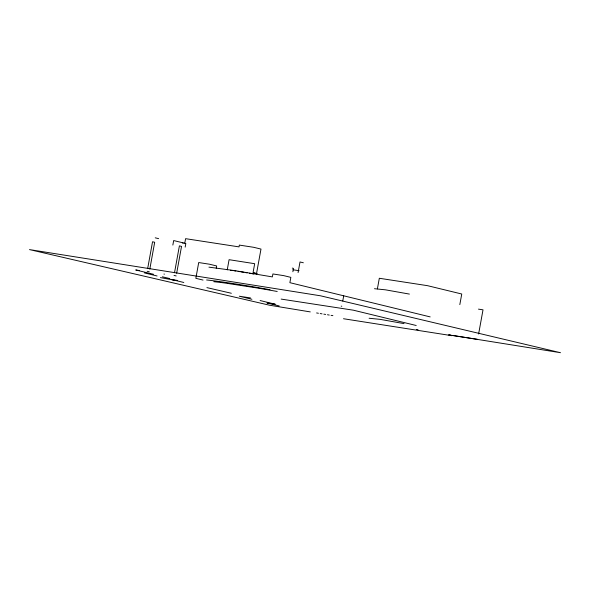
<?xml version="1.0" encoding="UTF-8"?>
<svg xmlns="http://www.w3.org/2000/svg" width="590" height="590" viewBox="0 0 590 590"><rect width="100%" height="100%" fill="white"/><g stroke="black" fill="none" stroke-linecap="round" stroke-linejoin="round"><path stroke-width="0.89" d="M147.662 268.598L152.544 241.753L154.683 242.276L149.808 269.121M172.855 245.064L173.674 240.558L185.828 243.515L185.172 247.121M174.515 272.728L179.397 245.882L181.536 246.399L176.661 273.251M184.788 243.102L185.592 238.67L239.016 246.886L239.341 245.093L253.671 247.299L260.987 249.076L256.399 274.284M216.25 268.162L216.648 265.957L209.465 264.209L198.705 262.55L195.843 278.318L203.026 280.066M227.239 269.866L229.082 259.689L254.681 263.701L253.066 272.58L255.3 273.126M292.876 271.732L293.481 268.398L292.293 268.103M298.083 272.573L300.008 261.967L303.349 262.779M342.761 301.011L343.712 295.789M377.394 288.871L379.326 278.266L427.536 285.678L461.749 294.012L459.824 304.617M478.615 333.992L483.011 309.831L478.483 309.131M374.473 288.717L385.447 289.823L409.408 294.086M369.104 318.253L380.085 319.352L404.039 323.622M208.934 267.145L235.174 270.685L272.366 276.902L272.905 273.959L283.665 275.619L290.841 277.366L289.882 282.676L430.169 316.896M230.38 270.272L232.136 270.515M233.994 270.781L235.963 271.068M292.906 269.763L299.078 270.707M253.759 273.067L257.284 273.613M163.961 274.055L164.448 274.136M139.284 270.515L135.73 269.969L153.496 274.291M177.28 280.412L171.941 279.594L183.815 282.485M173.873 280.125L160.436 277.595M341.197 306.144L341.809 306.24M281.172 299.093L353.454 310.207L416.208 325.496M231.339 293.267L206.906 287.618M250.477 297.928L239.319 296.217L251.901 299.278M343.498 318.733L451.881 335.688M448.673 334.906L477.642 339.361M238.021 271.385L240.174 271.717M240.919 271.835L243.936 272.322M448.997 334.84L450.767 335.127M452.537 335.415L560.5 352.702L320.459 295.789L29.5 249.6L269.63 305.237L310.274 311.904M245.492 272.573L247.07 272.838M416.326 329.493L418.089 329.781M316.601 312.951L318.408 313.253M320.215 313.548L322.022 313.851M323.829 314.146L325.643 314.448M327.45 314.75L329.257 315.053M331.071 315.348L332.878 315.65M249.481 273.244L251.119 273.524M182.465 242.969L183.173 243.146M155.236 237.822L158.629 238.648M251.937 273.664L253.501 274.04M174.028 275.412L176.167 275.936M147.175 271.282L149.314 271.806M162.412 276.791L169.846 278.605M260.116 300.539L275.191 304.211L266.968 302.95L279.181 305.922M144.491 272.912L157.073 275.973M206.603 279.97A79.901 3.208 10.3 0 1 270.036 289.719M213.787 281.718A73.846 2.965 10.3 0 1 224.547 282.971L257.513 288.038A73.846 2.965 10.3 0 1 277.219 291.475"/></g></svg>
